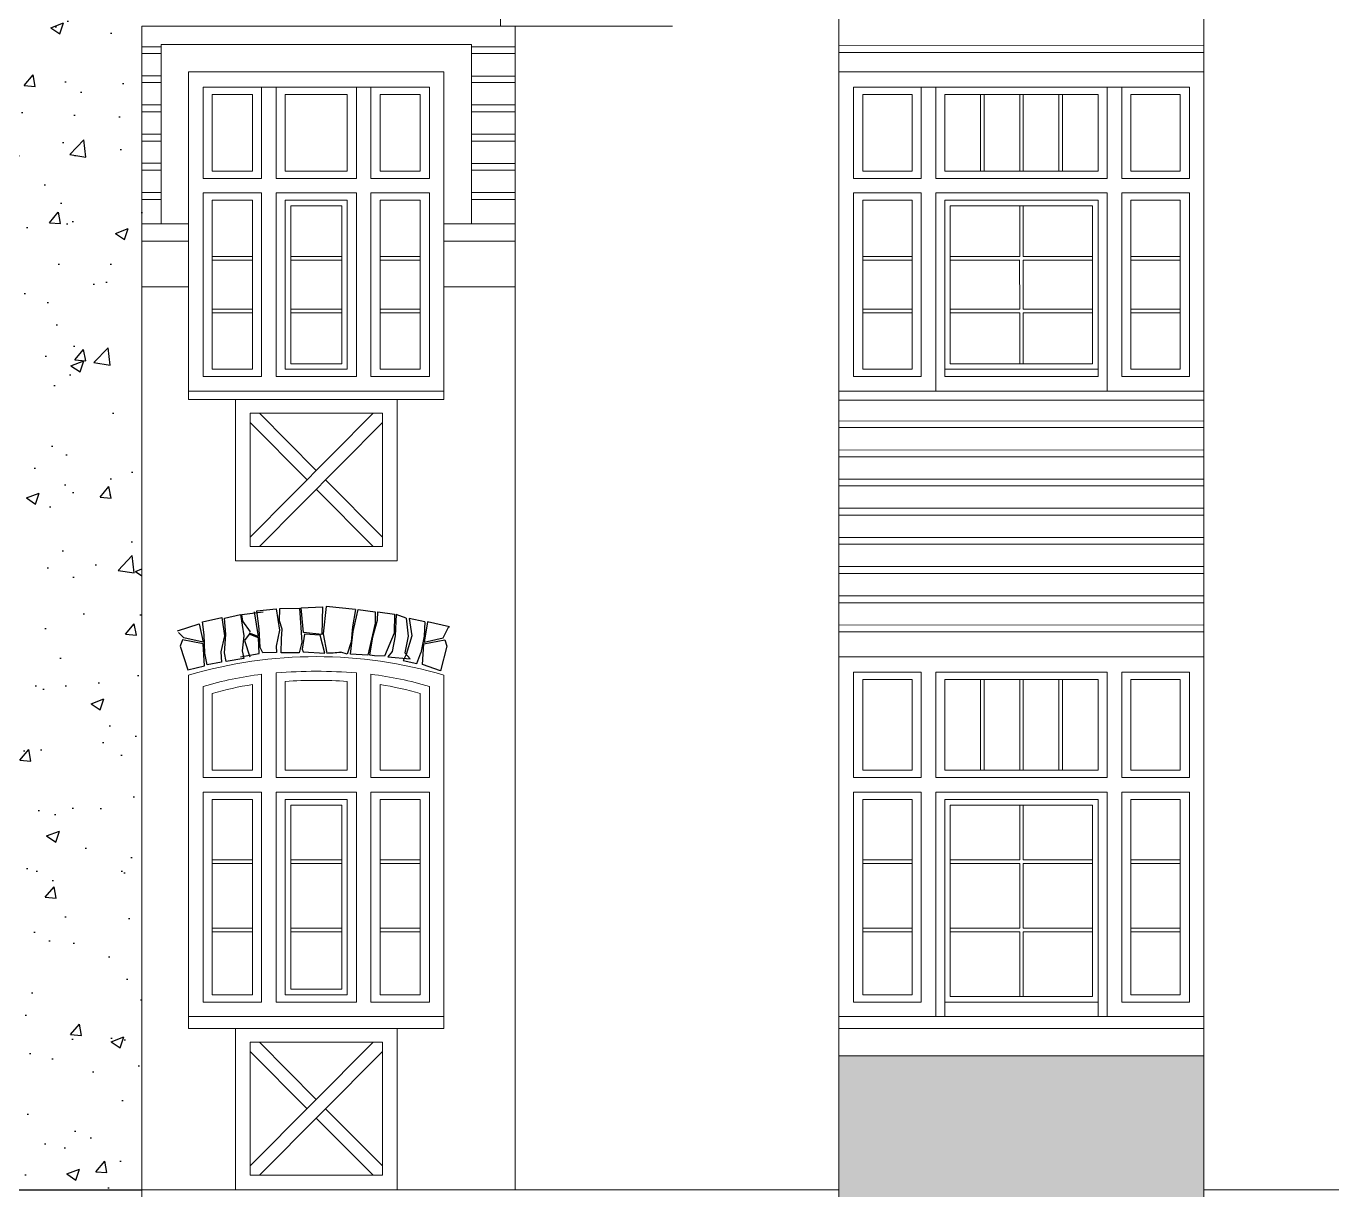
# Model space of a CAD drawing. Header units: inches. Extents: x 50528 to 135443, y 2123 to 51482.
# Drawn here: x 88097 to 95253, y 9921 to 16301 of the extents above; entities that cross this region are included whole.
import ezdxf

# ---------------------------------------------------------------- set-up
doc = ezdxf.new("R2010")
doc.units = ezdxf.units.IN
doc.header["$MEASUREMENT"] = 0
doc.layers.add('hatches', color=8, linetype='Continuous')
doc.layers.add('wall', color=140, linetype='Continuous')

msp = doc.modelspace()

# ---------------------------------------------------------------- hatches: boundary and pattern name
at = {"layer": 'hatches'}
h = msp.add_hatch(dxfattribs=at)
h.set_pattern_fill('AR-CONC', color=0, scale=100)
h.set_pattern_definition([(50, (0, 0), (717.26, -62.752), [75, -825]), (355, (0, 0), (-138.7513, 752.192), [60, -660]), (100.45144, (59.8, -5.2), (578.509, 689.44), [63.74, -701.142]), (46.1842, (0, 200), (1067.241, -165.519), [112.5, -1237.5]), (96.6356, (88.9, 186.2), (934.662, 974.119), [95.61, -1051.714]), (351.1842, (0, 200), (934.662, 974.119), [90, -990]), (21, (100, 150), (596.907, -402.619), [75, -825]), (326, (100, 150), (243.3153, 725.15), [60, -660]), (71.45144, (149.74, 116.45), (840.2224, 322.531), [63.74, -701.142]), (37.5, (0, 0), (12.15986, 332.89385), [0, -652, 0, -670, 0, -662.5]), (7.5, (0, 0), (263.0695, 394.4117), [0, -382, 0, -637, 0, -252.5]), (327.5, (-223, 0), (533.8224, -22.5549), [0, -250, 0, -780, 0, -1035]), (317.5, (-323, 0), (583.1862, 100.105), [0, -325, 0, -518, 0, -735])])
h.paths.add_polyline_path([(88732.4, 16301.1), (88732.4, 16904.6), (87842.5, 16904.6), (87842.5, 16301.1), (87842.5, 15510.9), (88732.4, 15510.9)])
h.paths.add_polyline_path([(88732.4, 15510.9), (87842.5, 15510.9), (87842.5, 12586.1), (88732.4, 12586.1)])
h.paths.add_polyline_path([(88732.4, 12586.1), (87842.5, 12586.1), (87842.5, 9921.1), (88732.4, 9921.1)])
h.paths.add_polyline_path([(88732.4, 9921.1), (87842.5, 9921.1), (87842.5, 8871.1), (88732.4, 8871.1)])
h = msp.add_hatch(dxfattribs=at)
h.set_pattern_fill('AR-B816C', color=256, scale=20)
h.paths.add_polyline_path([(84900.9, 9771.1), (83470.5, 9771.1), (83470.5, 8871.1), (84900.9, 8871.1)])
h.paths.add_polyline_path([(83470.5, 9771.1), (81947.4, 9771.1), (81947.4, 8871.1), (83470.5, 8871.1)])
h.paths.add_polyline_path([(83062.5, 9010.7), (83062.5, 8960.7), (82355.4, 8960.7), (82355.4, 9491), (83062.5, 9491)], flags=16)
h.paths.add_polyline_path([(87842.5, 9771.1), (84900.9, 9771.1), (84900.9, 8871.1), (87842.5, 8871.1)])
h.paths.add_polyline_path([(86467.1, 9491), (87267.5, 9491), (87267.5, 9010.7), (87267.5, 8960.7), (86467.1, 8960.7), (86467.1, 9010.7)], flags=16)
h.paths.add_polyline_path([(86547.3, 9411), (87187.7, 9411), (87187.7, 9090.6), (86547.3, 9090.6)], flags=0)
h.paths.add_polyline_path([(86597.3, 9370.9), (87137.7, 9370.9), (87137.7, 9130.7), (86597.3, 9130.7)], flags=0)
h.paths.add_polyline_path([(90777.4, 9771.1), (88732.4, 9771.1), (88732.4, 8871.1), (90777.4, 8871.1)])
h.paths.add_polyline_path([(89287.5, 9491), (90087.9, 9491), (90087.9, 9010.7), (90087.9, 8960.7), (89287.5, 8960.7), (89287.5, 9010.7)], flags=16)
h.paths.add_polyline_path([(89367.7, 9411), (90008.1, 9411), (90008.1, 9090.6), (89367.7, 9090.6)], flags=0)
h.paths.add_polyline_path([(89417.7, 9370.9), (89958.1, 9370.9), (89958.1, 9130.7), (89417.7, 9130.7)], flags=0)
h.paths.add_polyline_path([(96326.7, 9771.1), (94552.2, 9771.1), (94552.2, 10656.1), (92551.9, 10656.1), (92551.9, 9771.1), (90777.4, 9771.1), (90777.4, 8871.1), (96326.7, 8871.1)])
h.paths.add_polyline_path([(92501.5, 9491), (93301.9, 9491), (93301.9, 9010.7), (93301.9, 8960.7), (92501.5, 8960.7), (92501.5, 9010.7)], flags=16)
h.paths.add_polyline_path([(92581.8, 9090.6), (92581.8, 9411), (93222.2, 9411), (93222.2, 9090.6)], flags=0)
h.paths.add_polyline_path([(92631.8, 9130.7), (92631.8, 9370.9), (93172.2, 9370.9), (93172.2, 9130.7)], flags=0)
h.paths.add_polyline_path([(93802.2, 9491), (94602.6, 9491), (94602.6, 9010.7), (94602.6, 8960.7), (93802.2, 8960.7), (93802.2, 9010.7)], flags=16)
h.paths.add_polyline_path([(93882, 9090.6), (93882, 9411), (94522.4, 9411), (94522.4, 9090.6)], flags=0)
h.paths.add_polyline_path([(93932, 9130.7), (93932, 9370.9), (94472.4, 9370.9), (94472.4, 9130.7)], flags=0)
h.paths.add_polyline_path([(99777.4, 9771.1), (96326.7, 9771.1), (96326.7, 8871.1), (99777.4, 8871.1)])
h.paths.add_polyline_path([(100679.6, 9771.1), (99777.4, 9771.1), (99777.4, 8871.1), (100679.6, 8871.1)])
h.paths.add_polyline_path([(101497.5, 9241.1), (101217.5, 9241.1), (101217.5, 9391.1), (100937.5, 9391.1), (100937.5, 9541.1), (100679.6, 9541.1), (100679.6, 8871.1), (102077.5, 8871.1), (102077.5, 8941.1), (101777.5, 8941.1), (101777.5, 9091.1), (101497.5, 9091.1)])

# ---------------------------------------------------------------- linework, layer by layer
at = {"layer": 'hatches', "color": 55, "ltscale": 50, "true_color": 0x999b37}
for p, q in [((89362.1, 13094.7, -234.3), (89467.9, 13106.2, -234.3)), ((89375, 12996.9, -234.3), (89362.1, 13094.7, -234.3)), ((89467.9, 13106.2, -234.3), (89486, 12990.1, -234.3)), ((89485.4, 13041.2, -234.3), (89488, 13108.3, -234.3)), ((89488, 13108.3, -234.3), (89595.6, 13111, -234.3)), ((89595.6, 13111, -234.3), (89607.6, 12923.4, -234.3)), ((89604.7, 13111.2, -234.3), (89721.8, 13118.3, -234.3)), ((89616.8, 12976.3, -234.3), (89604.7, 13111.2, -234.3)), ((89721.8, 13118.3, -234.3), (89717.5, 12965.2, -234.3)), ((89741.4, 13118.5, -234.3), (89725.2, 12970.3, -234.3)), ((89903.3, 13102.9, -234.3), (89741.4, 13118.5, -234.3)), ((89903.3, 13102.9, -234.3), (89885.3, 13007.3, -234.3)), ((89890.4, 12981.5, -234.3), (89917.1, 13102, -234.3)), ((89917.1, 13102, -234.3), (90010.9, 13090.3, -234.3)), ((88927.4, 12986.5, -234.3), (89045.3, 13024, -234.3)), ((88927.4, 12986.5, -234.3), (89045.3, 13024, -234.3)), ((89045.3, 13024, -234.3), (89066.8, 12923.5, -234.3)), ((89064.1, 13034.9, -234.3), (89170.3, 13058.2, -234.3)), ((89073.2, 12964.6, -234.3), (89064.1, 13034.9, -234.3)), ((89170.3, 13058.2, -234.3), (89184.2, 12957.8, -234.3)), ((89183.8, 13055.2, -234.3), (89272.1, 13074.7, -234.3)), ((89192.2, 12966, -234.3), (89183.8, 13055.2, -234.3)), ((89272.1, 13074.7, -234.3), (89290.7, 12959.2, -234.3)), ((89280.1, 13076.1, -234.3), (89397, 13091, -234.3)), ((89284.3, 13039.2, -234.3), (89280.1, 13076.1, -234.3)), ((89326.5, 12979.8, -234.3), (89284.3, 13039.2, -234.3)), ((89347, 13091, -234.3), (89368.6, 12955.8, -234.3)), ((89500.9, 12994.8, -234.3), (89485.4, 13041.2, -234.3)), ((90010.9, 13027.9, -234.3), (89969.6, 12851.9, -234.3)), ((89998, 12953.1, -234.3), (90023.8, 13045.1, -234.3)), ((90010.9, 13090.3, -234.3), (90010.9, 13027.9, -234.3)), ((90023.8, 13045.1, -234.3), (90025.5, 13089.3, -234.3)), ((90025.5, 13089.3, -234.3), (90116.6, 13077.1, -234.3)), ((90116.6, 13077.1, -234.3), (90115, 12972.9, -234.3)), ((90124.7, 13076.3, -234.3), (90120.3, 12959.2, -234.3)), ((90180.6, 13055.2, -234.3), (90124.7, 13076.3, -234.3)), ((90180.6, 13055.2, -234.3), (90190.8, 12957.4, -234.3)), ((90196.3, 13053.3, -234.3), (90211.3, 12959.2, -234.3)), ((90281.6, 13034.8, -234.3), (90196.3, 13053.3, -234.3)), ((90281.6, 13034.8, -234.3), (90196.3, 13053.3, -234.3)), ((90281.6, 13034.8, -234.3), (90278, 12957.4, -234.3)), ((90281.6, 13034.8, -234.3), (90278, 12957.4, -234.3)), ((90296.6, 13034.9, -234.3), (90278.7, 12923.5, -234.3)), ((90296.6, 13034.9, -234.3), (90278.7, 12923.5, -234.3)), ((90418.1, 13007, -234.3), (90296.6, 13034.9, -234.3)), ((90418.1, 13007, -234.3), (90296.6, 13034.9, -234.3)), ((88962.4, 12947.5, -234.3), (88932.5, 12976.8, -234.3)), ((88962.4, 12947.5, -234.3), (88932.5, 12976.8, -234.3)), ((89077.5, 12863.2, -234.3), (89073.2, 12964.6, -234.3)), ((89184.2, 12957.8, -234.3), (89165.3, 12870.1, -234.3)), ((89184, 12864.6, -234.3), (89192.2, 12966, -234.3)), ((89290.7, 12959.2, -234.3), (89281.1, 12875.6, -234.3)), ((89324.8, 12974.7, -234.3), (89293.8, 12933.4, -234.3)), ((89370.3, 12947.2, -234.3), (89320.1, 12968.4, -234.3)), ((89368.6, 12955.8, -234.3), (89321.8, 12973.6, -234.3)), ((89379.3, 12895.5, -234.3), (89375, 12996.9, -234.3)), ((89486, 12990.1, -234.3), (89467.1, 12901.9, -234.3)), ((89497.1, 12941.7, -234.3), (89500.9, 12994.8, -234.3)), ((89623.7, 12966.9, -234.3), (89610.8, 12885.2, -234.3)), ((89717.5, 12965.2, -234.3), (89616.8, 12976.3, -234.3)), ((89709.7, 12961.7, -234.3), (89623.7, 12966.9, -234.3)), ((89734.1, 12864.2, -234.3), (89709.7, 12961.7, -234.3)), ((89725.2, 12970.3, -234.3), (89745.1, 12864, -234.3)), ((89874.9, 12857.8, -234.3), (89890.4, 12981.5, -234.3)), ((89885.3, 13007.3, -234.3), (89878.4, 12926.5, -234.3)), ((89981.8, 12852.8, -234.3), (89998, 12953.1, -234.3)), ((90115, 12972.9, -234.3), (90061.1, 12846.2, -234.3)), ((90120.3, 12959.2, -234.3), (90103.2, 12873.3, -234.3)), ((90190.8, 12957.4, -234.3), (90172.8, 12864.6, -234.3)), ((90211.3, 12959.2, -234.3), (90179.5, 12856.2, -234.3)), ((90278, 12957.4, -234.3), (90260, 12864.6, -234.3)), ((90278, 12957.4, -234.3), (90260, 12864.6, -234.3)), ((90383, 12947.5, -234.3), (90412.9, 13006.9, -234.3)), ((90383, 12947.5, -234.3), (90412.9, 13006.9, -234.3)), ((90412.9, 13006.9, -234.3), (90418.1, 13007, -234.3)), ((88954.1, 12937.2, -234.3), (88942, 12901.1, -234.3)), ((88954.1, 12937.2, -234.3), (88942, 12901.1, -234.3)), ((88942, 12901.1, -234.3), (88984.5, 12772.2, -234.3)), ((88942, 12901.1, -234.3), (88984.5, 12772.2, -234.3)), ((89068.5, 12914.9, -234.3), (88954.1, 12937.2, -234.3)), ((89068.5, 12914.9, -234.3), (88954.1, 12937.2, -234.3)), ((89066.8, 12923.5, -234.3), (88962.4, 12947.5, -234.3)), ((89066.8, 12923.5, -234.3), (88962.4, 12947.5, -234.3)), ((89075.4, 12793.8, -234.3), (89068.5, 12914.9, -234.3)), ((89293.8, 12933.4, -234.3), (89322.8, 12843.3, -234.3)), ((89374.2, 12861.5, -234.3), (89370.3, 12947.2, -234.3)), ((89395.5, 12865.3, -234.3), (89379.3, 12895.5, -234.3)), ((89467.1, 12901.9, -234.3), (89469.2, 12867.5, -234.3)), ((89494.7, 12865.1, -234.3), (89497.1, 12941.7, -234.3)), ((89607.6, 12923.4, -234.3), (89594.3, 12864.7, -234.3)), ((89610.8, 12885.2, -234.3), (89614.9, 12870.6, -234.3)), ((89878.4, 12926.5, -234.3), (89856.9, 12857.5, -234.3)), ((90270.1, 12802.1, -234.3), (90276.9, 12914.9, -234.3)), ((90270.1, 12802.1, -234.3), (90276.9, 12914.9, -234.3)), ((90276.9, 12914.9, -234.3), (90391.3, 12937.2, -234.3)), ((90276.9, 12914.9, -234.3), (90391.3, 12937.2, -234.3)), ((90278.7, 12923.5, -234.3), (90383, 12947.5, -234.3)), ((90278.7, 12923.5, -234.3), (90383, 12947.5, -234.3)), ((90403.4, 12901.1, -234.3), (90368.8, 12767, -234.3)), ((90403.4, 12901.1, -234.3), (90368.8, 12767, -234.3)), ((90391.3, 12937.2, -234.3), (90403.4, 12901.1, -234.3)), ((90391.3, 12937.2, -234.3), (90403.4, 12901.1, -234.3)), ((89089.8, 12799.7, -234.3), (89077.5, 12863.2, -234.3)), ((89168, 12814.2, -234.3), (89089.8, 12799.7, -234.3)), ((89165.3, 12870.1, -234.3), (89168, 12814.2, -234.3)), ((89194.1, 12818.4, -234.3), (89184, 12864.6, -234.3)), ((89289.7, 12834.7, -234.3), (89194.1, 12818.4, -234.3)), ((89272.8, 12843.3, -234.3), (89374.2, 12861.5, -234.3)), ((89281.1, 12875.6, -234.3), (89289.7, 12834.7, -234.3)), ((89469.2, 12867.5, -234.3), (89395.5, 12865.3, -234.3)), ((89594.3, 12864.7, -234.3), (89494.7, 12865.1, -234.3)), ((89614.9, 12870.6, -234.3), (89734.1, 12864.2, -234.3)), ((89856.9, 12857.5, -234.3), (89822.9, 12869.1, -234.3)), ((89969.6, 12851.9, -234.3), (89874.9, 12857.8, -234.3)), ((90007.3, 12849.1, -234.3), (89981.8, 12852.8, -234.3)), ((90061.1, 12846.2, -234.3), (90007.3, 12849.1, -234.3)), ((90103.2, 12873.3, -234.3), (90079.6, 12843.9, -234.3)), ((90079.6, 12843.9, -234.3), (90202.4, 12831.9, -234.3)), ((90179.5, 12856.2, -234.3), (90163.9, 12823.7, -234.3)), ((90163.9, 12823.7, -234.3), (90239.3, 12807.4, -234.3)), ((90202.4, 12831.9, -234.3), (90172.8, 12864.6, -234.3)), ((90239.3, 12807.4, -234.3), (90260, 12864.6, -234.3)), ((88984.5, 12772.2, -234.3), (89075.4, 12793.8, -234.3)), ((88984.5, 12772.2, -234.3), (89075.4, 12793.8, -234.3)), ((90368.8, 12767, -234.3), (90270.1, 12802.1, -234.3)), ((90368.8, 12767, -234.3), (90270.1, 12802.1, -234.3))]:
    msp.add_line(p, q, dxfattribs=at)
msp.add_open_spline([(89745.1, 12864, -234.3), (89764.2, 12865.5, -234.3), (89793.5, 12866.6, -234.3), (89822.9, 12869.1, -234.3)], degree=3, dxfattribs=at)
at = {"layer": 'wall', "color": 7, "linetype": 'Continuous', "lineweight": 15, "ltscale": 0.13, "true_color": 0xffffff}
for p, q in [((92551.9, 17266.2, -232.5), (92551.9, 9771.1, -232.5)), ((94552.2, 17266.2, -232.5), (94552.2, 9771.1, -232.5)), ((90696.2, 16301.1, -232.6), (90696.2, 16551.1, -232.6)), ((88732.4, 8871.1, -234.3), (88732.4, 16301.1, -234.3)), ((88732.4, 16301.1, -234.3), (90777.4, 16301.1, -232.5)), ((91640.1, 16301.1, -234.4), (90696.2, 16301.1, -234.4)), ((90777.4, 9921.1, -232.5), (90777.4, 16301.1, -232.5)), ((88837.4, 16188, -232.5), (88732.4, 16188.1, -232.5)), ((88837.4, 16201.1, -234.3), (88837.4, 15217.1, -234.3)), ((90537.4, 16201.1, -234.3), (88837.4, 16201.1, -234.3)), ((90537.4, 16201.1, -234.3), (90537.4, 15217.1, -234.3)), ((90777.4, 16186.9, -232.5), (90537.4, 16187, -232.5)), ((94552.2, 16193.6, -232.5), (92551.9, 16193.9, -232.5)), ((88837.4, 16151.1, -232.5), (88732.4, 16151.1, -232.5)), ((90777.4, 16151.1, -232.5), (90537.4, 16151.1, -232.5)), ((94552.2, 16155.9, -232.5), (92551.9, 16155.9, -232.5)), ((88987.4, 16051.1, -234.3), (88987.4, 14254.1, -234.3)), ((90387.4, 16051.1, -234.3), (88987.4, 16051.1, -234.3)), ((90387.4, 16051.1, -234.3), (90387.4, 14254.1, -234.3)), ((94552.2, 16051.1, -232.5), (92551.9, 16051.1, -232.5)), ((94552.2, 16051.1, -232.5), (94552.2, 14250.4, -232.5)), ((88837.4, 16028.3, -232.5), (88732.4, 16028.3, -232.5)), ((88837.4, 15991.1, -232.5), (88732.4, 15991.1, -232.5)), ((89067.6, 15966.5, -234.3), (89067.6, 15466.6, -234.3)), ((89067.6, 15966.5, -234.3), (90307.6, 15966.5, -234.3)), ((89387.7, 15966.5, -234.3), (89387.7, 15506.7, -234.3)), ((89387.7, 15966.5, -234.3), (89387.7, 15466.6, -234.3)), ((89467.7, 15966.5, -234.3), (89467.7, 15466.6, -234.3)), ((89907.4, 15966.5, -234.3), (89907.4, 15466.6, -234.3)), ((89987.4, 15966.5, -234.3), (89987.4, 15466.6, -234.3)), ((89987.4, 15966.5, -234.3), (89987.4, 15466.6, -234.3)), ((90307.6, 15966.5, -234.3), (90307.6, 15466.6, -234.3)), ((90777.4, 16027.6, -232.5), (90537.4, 16027.6, -232.5)), ((90777.4, 15991.1, -232.5), (90537.4, 15991.1, -232.5)), ((94472.2, 15966.6, -232.5), (92631.9, 15966.6, -232.5)), ((92631.9, 15966.6, -232.5), (92631.9, 15466.6, -232.5)), ((93002.1, 15966.6, -232.5), (93002.1, 15476.4, -232.5)), ((93002.1, 15966.6, -232.5), (93002.1, 15466.6, -232.5)), ((93082.1, 15966.6, -232.5), (93082.1, 15466.6, -232.5)), ((94022.1, 15966.6, -232.5), (94022.1, 15466.6, -232.5)), ((94102.1, 15966.6, -232.5), (94102.1, 15466.6, -232.5)), ((94102.1, 15966.6, -232.5), (94102.1, 15466.6, -232.5)), ((94472.2, 15966.6, -232.5), (94472.2, 15466.6, -232.5)), ((89117.6, 15926.5, -234.3), (89337.7, 15926.5, -234.3)), ((89117.6, 15926.5, -234.3), (89117.6, 15506.7, -234.3)), ((89337.7, 15926.5, -234.3), (89337.7, 15506.7, -234.3)), ((89517.7, 15926.5, -234.3), (89857.4, 15926.5, -234.3)), ((89517.7, 15926.5, -234.3), (89517.7, 15506.7, -234.3)), ((89857.4, 15926.5, -234.3), (89857.4, 15506.7, -234.3)), ((90037.4, 15926.5, -234.3), (90257.6, 15926.5, -234.3)), ((90037.4, 15926.5, -234.3), (90037.4, 15506.7, -234.3)), ((90257.6, 15926.5, -234.3), (90257.6, 15506.7, -234.3)), ((92681.9, 15926.6, -232.5), (92952.1, 15926.6, -232.5)), ((92681.9, 15926.6, -232.5), (92681.9, 15506.6, -232.5)), ((92952.1, 15926.6, -232.5), (92952.1, 15506.6, -232.5)), ((93132.1, 15926.6, -232.5), (93972.1, 15926.6, -232.5)), ((93132.1, 15926.6, -232.5), (93132.1, 15506.6, -232.5)), ((93327, 15926.6, -232.5), (93327, 15506.6, -232.5)), ((93347, 15926.6, -232.5), (93347, 15506.6, -232.5)), ((93542.1, 15926.6, -232.5), (93542.1, 15506.6, -232.5)), ((93562.1, 15926.6, -232.5), (93562.1, 15506.6, -232.5)), ((93757.1, 15926.6, -232.5), (93757.1, 15506.6, -232.5)), ((93777.1, 15926.6, -232.5), (93777.1, 15506.6, -232.5)), ((93972.1, 15926.6, -232.5), (93972.1, 15506.6, -232.5)), ((94152.1, 15926.6, -232.5), (94422.2, 15926.6, -232.5)), ((94152.1, 15926.6, -232.5), (94152.1, 15506.6, -232.5)), ((94422.2, 15926.6, -232.5), (94422.2, 15506.6, -232.5)), ((88837.4, 15869.1, -232.5), (88732.4, 15869.1, -232.5)), ((88837.4, 15831, -232.5), (88732.4, 15831, -232.5)), ((90777.4, 15868.8, -232.5), (90537.4, 15868.8, -232.5)), ((90777.4, 15831, -232.5), (90537.4, 15831, -232.5)), ((88837.4, 15709, -232.5), (88732.4, 15709, -232.5)), ((88837.4, 15671, -232.5), (88732.4, 15671, -232.5)), ((90777.4, 15708.7, -232.5), (90537.4, 15708.8, -232.5)), ((90777.4, 15671, -232.5), (90537.4, 15671, -232.5)), ((88837.4, 15548.9, -232.5), (88732.4, 15549, -232.5)), ((90777.4, 15548.7, -232.5), (90537.4, 15548.7, -232.5)), ((88837.4, 15510.9, -232.5), (88732.4, 15510.9, -232.5)), ((89067.6, 15466.6, -234.3), (89387.7, 15466.6, -234.3)), ((89067.6, 15466.6, -234.3), (89387.7, 15466.6, -234.3)), ((89117.6, 15506.7, -234.3), (89337.7, 15506.7, -234.3)), ((89467.7, 15506.7, -234.3), (89467.7, 15466.6, -234.3)), ((89467.7, 15466.6, -234.3), (89907.4, 15466.6, -234.3)), ((89517.7, 15506.7, -234.3), (89857.4, 15506.7, -234.3)), ((89987.4, 15466.6, -234.3), (90307.6, 15466.6, -234.3)), ((90037.4, 15506.7, -234.3), (90257.6, 15506.7, -234.3)), ((90777.4, 15510.9, -232.5), (90537.4, 15510.9, -232.5)), ((93002.1, 15466.6, -232.5), (92631.9, 15466.6, -232.5)), ((92681.9, 15506.6, -232.5), (92952.1, 15506.6, -232.5)), ((93082.1, 15476.4, -232.5), (93082.1, 15466.6, -232.5)), ((94022.1, 15466.6, -232.5), (93082.1, 15466.6, -232.5)), ((93132.1, 15506.6, -232.5), (93972.1, 15506.6, -232.5)), ((94472.2, 15466.6, -232.5), (94102.1, 15466.6, -232.5)), ((94472.2, 15466.6, -232.5), (94102.1, 15466.6, -232.5)), ((94152.1, 15506.6, -232.5), (94422.2, 15506.6, -232.5)), ((88837.4, 15388.9, -232.5), (88732.4, 15388.9, -232.5)), ((89067.6, 15386.6, -234.3), (89067.6, 14380.1, -234.3)), ((89067.6, 15386.6, -234.3), (89387.7, 15386.6, -234.3)), ((89067.6, 15386.6, -234.3), (89387.7, 15386.6, -234.3)), ((89387.7, 15386.6, -234.3), (89387.7, 14380.1, -234.3)), ((89387.7, 15386.6, -234.3), (89387.7, 14380.1, -234.3)), ((89467.7, 15386.6, -234.3), (89907.4, 15386.6, -234.3)), ((89467.7, 15386.6, -234.3), (89467.7, 14380.1, -234.3)), ((89467.7, 15386.6, -234.3), (89907.4, 15386.6, -234.3)), ((89467.7, 15386.6, -234.3), (89467.7, 14380.1, -234.3)), ((89907.4, 15386.6, -234.3), (89907.4, 14380.1, -234.3)), ((89907.4, 15386.6, -234.3), (89907.4, 14380.1, -234.3)), ((89987.4, 15386.6, -234.3), (89987.4, 14380.1, -234.3)), ((89987.4, 15386.6, -234.3), (89987.4, 14380.1, -234.3)), ((90307.6, 15386.6, -234.3), (89987.4, 15386.6, -234.3)), ((90307.6, 15386.6, -234.3), (89987.4, 15386.6, -234.3)), ((90307.6, 15386.6, -234.3), (90307.6, 14380.1, -234.3)), ((90777.4, 15388.6, -232.5), (90537.4, 15388.6, -232.5)), ((92631.9, 15386.6, -232.5), (93002.1, 15386.6, -232.5)), ((92631.9, 15386.6, -232.5), (93002.1, 15386.6, -232.5)), ((92631.9, 15386.6, -232.5), (92631.9, 14380.1, -232.5)), ((93002.1, 15386.6, -232.5), (93002.1, 14380.1, -232.5)), ((93002.1, 15386.6, -232.5), (93002.1, 14380.1, -232.5)), ((94022.1, 15386.6, -232.5), (93082.1, 15386.6, -232.5)), ((94022.1, 15386.6, -232.5), (93082.1, 15386.6, -232.5)), ((93082.1, 15386.6, -232.5), (93082.1, 14380.1, -232.5)), ((93082.1, 15386.6, -232.5), (93082.1, 14300.1, -232.5)), ((94022.1, 15386.6, -232.5), (94022.1, 14380.1, -232.5)), ((94022.1, 15386.6, -232.5), (94022.1, 14300.1, -232.5)), ((94102.1, 15386.6, -232.5), (94102.1, 14380.1, -232.5)), ((94102.1, 15386.6, -232.5), (94102.1, 14380.1, -232.5)), ((94472.2, 15386.6, -232.5), (94102.1, 15386.6, -232.5)), ((94472.2, 15386.6, -232.5), (94102.1, 15386.6, -232.5)), ((94472.2, 15386.6, -232.5), (94472.2, 14380.1, -232.5)), ((88837.4, 15350.8, -232.5), (88732.4, 15350.8, -232.5)), ((89117.6, 15346.4, -234.3), (89117.6, 14420.1, -234.3)), ((89117.6, 15346.4, -234.3), (89337.7, 15346.4, -234.3)), ((89337.7, 15346.4, -234.3), (89337.7, 14420.1, -234.3)), ((89517.7, 15346.4, -234.3), (89517.7, 14420.1, -234.3)), ((89517.7, 15346.4, -234.3), (89857.4, 15346.4, -234.3)), ((89517.7, 15346.4, -234.3), (89517.7, 14420.1, -234.3)), ((89517.7, 15346.4, -234.3), (89857.4, 15346.4, -234.3)), ((89547.7, 15316.4, -234.3), (89547.7, 14450.1, -234.3)), ((89547.7, 15316.4, -234.3), (89827.4, 15316.4, -234.3)), ((89827.4, 15316.4, -234.3), (89827.4, 14450.1, -234.3)), ((89857.4, 15346.4, -234.3), (89857.4, 14420.1, -234.3)), ((89857.4, 15346.4, -234.3), (89857.4, 14420.1, -234.3)), ((90037.4, 15346.4, -234.3), (90037.4, 14420.1, -234.3)), ((90257.6, 15346.4, -234.3), (90037.4, 15346.4, -234.3)), ((90257.6, 15346.4, -234.3), (90257.6, 14420.1, -234.3)), ((90777.4, 15350.8, -232.5), (90537.4, 15350.8, -232.5)), ((92681.9, 15346.4, -232.5), (92681.9, 14420.2, -232.5)), ((92681.9, 15346.4, -232.5), (92952.1, 15346.4, -232.5)), ((92952.1, 15346.4, -232.5), (92952.1, 14420.2, -232.5)), ((93972.1, 15346.4, -232.5), (93132.1, 15346.4, -232.5)), ((93972.1, 15346.4, -232.5), (93132.1, 15346.4, -232.5)), ((93132.1, 15346.4, -232.5), (93132.1, 14380.1, -232.5)), ((93132.1, 15346.4, -232.5), (93132.1, 14420.2, -232.5)), ((93942.1, 15316.4, -232.5), (93162.1, 15316.4, -232.5)), ((93162.1, 15316.4, -232.5), (93162.1, 14450.2, -232.5)), ((93542.1, 15316.4, -232.5), (93542.1, 15037.7, -232.5)), ((93562.1, 15316.4, -232.5), (93562.1, 15037.7, -232.5)), ((93942.1, 15316.4, -232.5), (93942.1, 14450.2, -232.5)), ((93972.1, 15346.4, -232.5), (93972.1, 14380.1, -232.5)), ((93972.1, 15346.4, -232.5), (93972.1, 14420.2, -232.5)), ((94152.1, 15346.4, -232.5), (94152.1, 14420.2, -232.5)), ((94422.2, 15346.4, -232.5), (94152.1, 15346.4, -232.5)), ((94422.2, 15346.4, -232.5), (94422.2, 14420.2, -232.5)), ((88987.4, 15217.1, -232.5), (88732.4, 15217.1, -232.5)), ((90777.4, 15217.1, -232.5), (90387.4, 15217.1, -232.5)), ((88732.4, 15122.1, -232.5), (88987.4, 15122.1, -232.5)), ((90387.4, 15122.1, -232.5), (90777.4, 15122.1, -232.5)), ((94422.2, 15154.5, -232.5), (94422.2, 14425.6, -232.5)), ((89337.7, 15037.7, -234.3), (89117.6, 15037.7, -234.3)), ((89827.4, 15037.7, -234.3), (89547.7, 15037.7, -234.3)), ((90257.6, 15037.7, -234.3), (90037.4, 15037.7, -234.3)), ((92952.1, 15037.7, -232.5), (92681.9, 15037.7, -232.5)), ((93542.1, 15037.7, -232.5), (93162.1, 15037.7, -232.5)), ((93942.1, 15037.7, -232.5), (93562.1, 15037.7, -232.5)), ((94422.2, 15037.7, -232.5), (94152.1, 15037.7, -232.5)), ((89337.7, 15017.7, -234.3), (89117.6, 15017.7, -234.3)), ((89827.4, 15017.7, -234.3), (89547.7, 15017.7, -234.3)), ((90257.6, 15017.7, -234.3), (90037.4, 15017.7, -234.3)), ((92952.1, 15017.7, -232.5), (92681.9, 15017.7, -232.5)), ((93542.1, 15017.7, -232.5), (93162.1, 15017.7, -232.5)), ((93542.1, 14748.9, -232.5), (93542, 15017.7, -232.5)), ((93942.1, 15017.7, -232.5), (93562, 15017.7, -232.5)), ((93562.1, 14748.9, -232.5), (93562, 15017.7, -232.5)), ((94422.2, 15017.7, -232.5), (94152.1, 15017.7, -232.5)), ((88732.4, 14872.1, -232.5), (88987.4, 14872.1, -232.5)), ((90387.4, 14872.1, -232.5), (90777.4, 14872.1, -232.5)), ((89337.7, 14748.9, -234.3), (89117.6, 14748.9, -234.3)), ((89827.4, 14748.9, -234.3), (89547.7, 14748.9, -234.3)), ((90257.6, 14748.9, -234.3), (90037.4, 14748.9, -234.3)), ((92952.1, 14748.9, -232.5), (92681.9, 14748.9, -232.5)), ((93542.1, 14748.9, -232.5), (93162.1, 14748.9, -232.5)), ((93942.1, 14748.9, -232.5), (93562.1, 14748.9, -232.5)), ((94422.2, 14748.9, -232.5), (94152.1, 14748.9, -232.5)), ((89337.7, 14728.9, -234.3), (89117.6, 14728.9, -234.3)), ((89827.4, 14728.9, -234.3), (89547.7, 14728.9, -234.3)), ((90257.6, 14728.9, -234.3), (90037.4, 14728.9, -234.3)), ((92952.1, 14728.9, -232.5), (92681.9, 14728.9, -232.5)), ((93542.1, 14728.9, -232.5), (93162.1, 14728.9, -232.5)), ((93542.1, 14450.2, -232.5), (93542.1, 14728.9, -232.5)), ((93942.1, 14728.9, -232.5), (93562.1, 14728.9, -232.5)), ((93562.1, 14450.2, -232.5), (93562.1, 14728.9, -232.5)), ((94422.2, 14728.9, -232.5), (94152.1, 14728.9, -232.5)), ((89337.7, 14420.1, -234.3), (89117.6, 14420.1, -234.3)), ((89857.4, 14420.1, -234.3), (89517.7, 14420.1, -234.3)), ((89547.7, 14450.1, -234.3), (89827.4, 14450.1, -234.3)), ((90257.6, 14420.1, -234.3), (90037.4, 14420.1, -234.3)), ((92681.9, 14420.2, -232.5), (92952.1, 14420.2, -232.5)), ((92681.9, 14420.2, -232.5), (92952.1, 14420.2, -232.5)), ((93132.1, 14420.2, -232.5), (93972.1, 14420.2, -232.5)), ((93942.1, 14450.2, -232.5), (93162.1, 14450.2, -232.5)), ((94152.1, 14420.2, -232.5), (94422.2, 14420.2, -232.5)), ((89067.6, 14380.1, -234.3), (89387.7, 14380.1, -234.3)), ((89467.7, 14380.1, -234.3), (89907.4, 14380.1, -234.3)), ((89987.4, 14380.1, -234.3), (90307.6, 14380.1, -234.3)), ((93002.1, 14380.1, -232.5), (92631.9, 14380.1, -232.5)), ((93972.1, 14380.1, -232.5), (93132.1, 14380.1, -232.5)), ((94472.2, 14380.1, -232.5), (94102.1, 14380.1, -232.5)), ((90387.4, 14300.1, -234.3), (88987.4, 14300.1, -234.3)), ((88987.4, 14300.1, -234.3), (90387.4, 14300.1, -234.3)), ((88987.4, 14254.1, -234.3), (90387.4, 14254.1, -234.3)), ((89245.1, 13369.1, -234.3), (89245.1, 14254.1, -234.3)), ((90130.1, 14254.1, -234.3), (90130.1, 13369.1, -234.3)), ((92551.9, 14300.1, -232.5), (94552.2, 14300.1, -232.5)), ((92551.9, 14250.4, -232.5), (94552.2, 14250.4, -232.5)), ((89325.1, 14179.1, -234.3), (90050.1, 14179.1, -234.3)), ((89325.1, 13449.1, -234.3), (89325.1, 14179.1, -234.3)), ((89325.1, 13500.2, -234.8), (89999.4, 14179.1, -234.3)), ((89375.8, 14179.1, -234.3), (89687.6, 13865.2, -234.5)), ((90050.1, 13449.1, -234.3), (90050.1, 14179.1, -234.3)), ((89325.1, 14128, -234.3), (89636.9, 13814.1, -234.5)), ((89375.8, 13449.1, -234.8), (90050.1, 14128, -234.3)), ((94552.2, 14136.2, -232.5), (92551.9, 14137.2, -232.5)), ((94552.2, 14100.4, -232.5), (92551.9, 14100.4, -232.5)), ((94552.2, 13976.9, -232.5), (92551.9, 13977.5, -232.5)), ((94552.2, 13940.4, -232.5), (92551.9, 13940.4, -232.5)), ((89738.3, 13814.1, -234.6), (90050.1, 13500.2, -234.8)), ((94552.2, 13818.1, -232.5), (92551.9, 13818.3, -232.5)), ((89687.6, 13763, -234.6), (89999.4, 13449.1, -234.8)), ((94552.2, 13780.3, -232.5), (92551.9, 13780.3, -232.5)), ((94552.2, 13658, -232.5), (92551.9, 13658.3, -232.5)), ((94552.2, 13620.2, -232.5), (92551.9, 13620.2, -232.5)), ((94552.2, 13497.9, -232.5), (92551.9, 13498.2, -232.5)), ((94552.2, 13460.2, -232.5), (92551.9, 13460.2, -232.5)), ((90050.1, 13449.1, -234.8), (89325.1, 13449.1, -234.8)), ((90130.1, 13369.1, -234.3), (89245.1, 13369.1, -234.3)), ((94552.2, 13337.9, -232.5), (92551.9, 13338.1, -232.5)), ((94552.2, 13300.1, -232.5), (92551.9, 13300.1, -232.5)), ((94552.2, 13177.8, -232.5), (92551.9, 13178.1, -232.5)), ((94552.2, 13140.1, -232.5), (92551.9, 13140.1, -232.5)), ((94552.2, 13017.8, -232.5), (92551.9, 13018, -232.5)), ((94552.2, 12980, -232.5), (92551.9, 12980, -232.5)), ((94552.2, 12843, -232.5), (92551.9, 12843, -232.5)), ((88987.4, 12743.1, -234.3), (88987.4, 10806.1, -234.3)), ((89387.7, 12747.9, -234.3), (89387.7, 12221.4, -234.3)), ((89387.7, 12747.9, -234.3), (89387.7, 12181.3, -234.3)), ((89467.7, 12755.5, -234.3), (89467.7, 12181.3, -234.3)), ((89907.4, 12755.5, -234.3), (89907.4, 12181.3, -234.3)), ((89987.4, 12747.9, -234.3), (89987.4, 12181.3, -234.3)), ((89987.4, 12747.9, -234.3), (89987.4, 12181.3, -234.3)), ((90387.4, 12743.1, -234.3), (90387.4, 10806.1, -234.3)), ((92551.9, 12743.1, -232.5), (92551.9, 10825.1, -232.5)), ((92631.9, 12758.5, -232.5), (92631.9, 12181.3, -232.5)), ((93002.1, 12758.5, -232.5), (92631.9, 12758.5, -232.5)), ((93002.1, 12758.5, -232.5), (93002.1, 12181.3, -232.5)), ((93082.1, 12758.5, -232.5), (93082.1, 12181.3, -232.5)), ((94022.1, 12758.5, -232.5), (93082.1, 12758.5, -232.5)), ((94022.1, 12758.5, -232.5), (94022.1, 12181.3, -232.5)), ((94102.1, 12758.5, -232.5), (94102.1, 12181.3, -232.5)), ((94472.2, 12758.5, -232.5), (94102.1, 12758.5, -232.5)), ((94472.2, 12758.5, -232.5), (94472.2, 12181.3, -232.5)), ((94552.2, 12743.1, -232.5), (94552.2, 10806.1, -232.5)), ((89067.6, 12681.5, -234.3), (89067.6, 12181.3, -234.3)), ((89337.7, 12691.6, -234.3), (89337.7, 12221.4, -234.3)), ((89517.7, 12709, -234.3), (89517.7, 12221.4, -234.3)), ((89857.4, 12709, -234.3), (89857.4, 12221.4, -234.3)), ((90037.4, 12691.5, -234.3), (90037.4, 12221.4, -234.3)), ((90307.6, 12681.4, -234.3), (90307.6, 12181.3, -234.3)), ((92681.9, 12718.5, -232.5), (92681.9, 12221.4, -232.5)), ((92681.9, 12718.5, -232.5), (92952.1, 12718.5, -232.5)), ((92952.1, 12718.5, -232.5), (92952.1, 12221.4, -232.5)), ((93132.1, 12718.5, -232.5), (93132.1, 12221.4, -232.5)), ((93132.1, 12718.5, -232.5), (93972.1, 12718.5, -232.5)), ((93327, 12718.5, -232.5), (93327, 12221.4, -232.5)), ((93347, 12718.5, -232.5), (93347, 12221.4, -232.5)), ((93542.1, 12718.5, -232.5), (93542.1, 12221.4, -232.5)), ((93562.1, 12718.5, -232.5), (93562.1, 12221.4, -232.5)), ((93757.1, 12718.5, -232.5), (93757.1, 12221.4, -232.5)), ((93777.1, 12718.5, -232.5), (93777.1, 12221.4, -232.5)), ((93972.1, 12718.5, -232.5), (93972.1, 12221.4, -232.5)), ((94152.1, 12718.5, -232.5), (94152.1, 12221.4, -232.5)), ((94152.1, 12718.5, -232.5), (94422.2, 12718.5, -232.5)), ((94422.2, 12718.5, -232.5), (94422.2, 12221.4, -232.5)), ((89117.6, 12642.2, -234.3), (89117.6, 12221.4, -234.3)), ((90257.6, 12642.1, -234.3), (90257.6, 12221.4, -234.3)), ((92551.9, 12619.1, -232.5), (92551.9, 10806.1, -232.5)), ((89067.6, 12181.3, -234.3), (89387.7, 12181.3, -234.3)), ((89067.6, 12181.3, -234.3), (89387.7, 12181.3, -234.3)), ((89117.6, 12221.4, -234.3), (89337.7, 12221.4, -234.3)), ((89467.7, 12221.4, -234.3), (89467.7, 12181.3, -234.3)), ((89467.7, 12181.3, -234.3), (89907.4, 12181.3, -234.3)), ((89517.7, 12221.4, -234.3), (89857.4, 12221.4, -234.3)), ((89987.4, 12181.3, -234.3), (90307.6, 12181.3, -234.3)), ((90037.4, 12221.4, -234.3), (90257.6, 12221.4, -234.3)), ((92631.9, 12181.3, -232.5), (93002.1, 12181.3, -232.5)), ((92631.9, 12181.3, -232.5), (93002.1, 12181.3, -232.5)), ((92681.9, 12221.4, -232.5), (92952.1, 12221.4, -232.5)), ((93082.1, 12221.4, -232.5), (93082.1, 12181.3, -232.5)), ((93082.1, 12181.3, -232.5), (94022.1, 12181.3, -232.5)), ((93132.1, 12221.4, -232.5), (93972.1, 12221.4, -232.5)), ((94102.1, 12181.3, -232.5), (94472.2, 12181.3, -232.5)), ((94152.1, 12221.4, -232.5), (94422.2, 12221.4, -232.5)), ((94152.1, 12221.4, -232.5), (94422.2, 12221.4, -232.5)), ((89067.6, 12101.3, -234.3), (89067.6, 10951.1, -234.3)), ((89067.6, 12101.3, -234.3), (89387.7, 12101.3, -234.3)), ((89067.6, 12101.3, -234.3), (89387.7, 12101.3, -234.3)), ((89387.7, 12101.3, -234.3), (89387.7, 10951.1, -234.3)), ((89387.7, 12101.3, -234.3), (89387.7, 10951.1, -234.3)), ((89467.7, 12101.3, -234.3), (89907.4, 12101.3, -234.3)), ((89467.7, 12101.3, -234.3), (89467.7, 10951.1, -234.3)), ((89467.7, 12101.3, -234.3), (89907.4, 12101.3, -234.3)), ((89467.7, 12101.3, -234.3), (89467.7, 10951.1, -234.3)), ((89907.4, 12101.3, -234.3), (89907.4, 10951.1, -234.3)), ((89907.4, 12101.3, -234.3), (89907.4, 10951.1, -234.3)), ((89987.4, 12101.3, -234.3), (89987.4, 10951.1, -234.3)), ((89987.4, 12101.3, -234.3), (89987.4, 10951.1, -234.3)), ((90307.6, 12101.3, -234.3), (89987.4, 12101.3, -234.3)), ((90307.6, 12101.3, -234.3), (89987.4, 12101.3, -234.3)), ((90307.6, 12101.3, -234.3), (90307.6, 10951.1, -234.3)), ((92631.9, 12101.3, -232.5), (92631.9, 10951.1, -232.5)), ((92631.9, 12101.3, -232.5), (93002.1, 12101.3, -232.5)), ((92631.9, 12101.3, -232.5), (93002.1, 12101.3, -232.5)), ((93002.1, 12101.3, -232.5), (93002.1, 10951.1, -232.5)), ((93002.1, 12101.3, -232.5), (93002.1, 10951.1, -232.5)), ((93082.1, 12101.3, -232.5), (94022.1, 12101.3, -232.5)), ((93082.1, 12101.3, -232.5), (93082.1, 10951.1, -232.5)), ((93082.1, 12101.3, -232.5), (94022.1, 12101.3, -232.5)), ((93082.1, 12101.3, -232.5), (93082.1, 10871.1, -232.5)), ((94022.1, 12101.3, -232.5), (94022.1, 10951.1, -232.5)), ((94022.1, 12101.3, -232.5), (94022.1, 10871.1, -232.5)), ((94102.1, 12101.3, -232.5), (94102.1, 10951.1, -232.5)), ((94102.1, 12101.3, -232.5), (94102.1, 10951.1, -232.5)), ((94472.2, 12101.3, -232.5), (94102.1, 12101.3, -232.5)), ((94472.2, 12101.3, -232.5), (94102.1, 12101.3, -232.5)), ((94472.2, 12101.3, -232.5), (94472.2, 10951.1, -232.5)), ((89117.6, 12061.1, -234.3), (89117.6, 10991.2, -234.3)), ((89117.6, 12061.1, -234.3), (89337.7, 12061.1, -234.3)), ((89337.7, 12061.1, -234.3), (89337.7, 10991.2, -234.3)), ((89517.7, 12061.1, -234.3), (89857.4, 12061.1, -234.3)), ((89517.7, 12061.1, -234.3), (89517.7, 10991.2, -234.3)), ((89517.7, 12061.1, -234.3), (89857.4, 12061.1, -234.3)), ((89547.7, 12031.1, -234.3), (89547.7, 11021.2, -234.3)), ((89547.7, 12031.1, -234.3), (89827.4, 12031.1, -234.3)), ((89827.4, 12031.1, -234.3), (89827.4, 11021.2, -234.3)), ((89857.4, 12061.1, -234.3), (89857.4, 10991.2, -234.3)), ((90037.4, 12061.1, -234.3), (90037.4, 10991.2, -234.3)), ((90257.6, 12061.1, -234.3), (90037.4, 12061.1, -234.3)), ((90257.6, 12061.1, -234.3), (90257.6, 10991.2, -234.3)), ((92681.9, 12061.1, -232.5), (92681.9, 10991.2, -232.5)), ((92681.9, 12061.1, -232.5), (92952.1, 12061.1, -232.5)), ((92952.1, 12061.1, -232.5), (92952.1, 10991.2, -232.5)), ((93132.1, 12061.1, -232.5), (93132.1, 10951.1, -232.5)), ((93132.1, 12061.1, -232.5), (93972.1, 12061.1, -232.5)), ((93132.1, 12061.1, -232.5), (93132.1, 10871.1, -232.5)), ((93132.1, 12061.1, -232.5), (93972.1, 12061.1, -232.5)), ((93942.1, 12031.1, -232.5), (93162.1, 12031.1, -232.5)), ((93162.1, 12031.1, -232.5), (93162.1, 10981.1, -232.5)), ((93542.1, 12031.1, -232.5), (93542.1, 11730.1, -232.5)), ((93562.1, 12031.1, -232.5), (93562.1, 11730.1, -232.5)), ((93942.1, 12031.1, -232.5), (93942.1, 10981.1, -232.5)), ((93972.1, 12061.1, -232.5), (93972.1, 10951.1, -232.5)), ((93972.1, 12061.1, -232.5), (93972.1, 10871.1, -232.5)), ((94152.1, 12061.1, -232.5), (94152.1, 10991.2, -232.5)), ((94422.2, 12061.1, -232.5), (94152.1, 12061.1, -232.5)), ((94422.2, 12061.1, -232.5), (94422.2, 10991.2, -232.5)), ((89337.7, 11730.1, -234.3), (89117.6, 11730.1, -234.3)), ((89337.7, 11710.1, -234.3), (89117.6, 11710.1, -234.3)), ((89827.4, 11730.1, -234.3), (89547.7, 11730.1, -234.3)), ((89827.4, 11710.1, -234.3), (89547.7, 11710.1, -234.3)), ((90257.6, 11730.1, -234.3), (90037.4, 11730.1, -234.3)), ((90257.6, 11710.1, -234.3), (90037.4, 11710.1, -234.3)), ((92952.1, 11730.1, -232.5), (92681.9, 11730.1, -232.5)), ((92952.1, 11710.1, -232.5), (92681.9, 11710.1, -232.5)), ((93542.1, 11730.1, -232.5), (93162.1, 11730.1, -232.5)), ((93542.1, 11710.1, -232.5), (93162.1, 11710.1, -232.5)), ((93542.1, 11710.1, -232.5), (93542.1, 11356.1, -232.5)), ((93942.1, 11730.1, -232.5), (93562.1, 11730.1, -232.5)), ((93942.1, 11710.1, -232.5), (93562.1, 11710.1, -232.5)), ((93562.1, 11710.1, -232.5), (93562.1, 11356.1, -232.5)), ((94422.2, 11730.1, -232.5), (94152.1, 11730.1, -232.5)), ((94422.2, 11710.1, -232.5), (94152.1, 11710.1, -232.5)), ((89337.7, 11356.1, -234.3), (89117.6, 11356.1, -234.3)), ((89337.7, 11336.1, -234.3), (89117.6, 11336.1, -234.3)), ((89827.4, 11356.1, -234.3), (89547.7, 11356.1, -234.3)), ((89827.4, 11336.1, -234.3), (89547.7, 11336.1, -234.3)), ((90257.6, 11356.1, -234.3), (90037.4, 11356.1, -234.3)), ((90257.6, 11336.1, -234.3), (90037.4, 11336.1, -234.3)), ((92952.1, 11356.1, -232.5), (92681.9, 11356.1, -232.5)), ((92952.1, 11336.1, -232.5), (92681.9, 11336.1, -232.5)), ((93542.1, 11356.1, -232.5), (93162.1, 11356.1, -232.5)), ((93542.1, 11336.1, -232.5), (93162.1, 11336.1, -232.5)), ((93542.1, 11336.1, -232.5), (93542.1, 10981.1, -232.5)), ((93942.1, 11356.1, -232.5), (93562.1, 11356.1, -232.5)), ((93942.1, 11336.1, -232.5), (93562.1, 11336.1, -232.5)), ((93562.1, 11336.1, -232.5), (93562.1, 10981.1, -232.5)), ((94422.2, 11356.1, -232.5), (94152.1, 11356.1, -232.5)), ((94422.2, 11336.1, -232.5), (94152.1, 11336.1, -232.5)), ((89547.7, 11021.2, -234.3), (89827.4, 11021.2, -234.3)), ((89067.6, 10951.1, -234.3), (89387.7, 10951.1, -234.3)), ((89337.7, 10991.2, -234.3), (89117.6, 10991.2, -234.3)), ((89467.7, 10951.1, -234.3), (89907.4, 10951.1, -234.3)), ((89857.4, 10991.2, -234.3), (89517.7, 10991.2, -234.3)), ((89987.4, 10951.1, -234.3), (90307.6, 10951.1, -234.3)), ((90257.6, 10991.2, -234.3), (90037.4, 10991.2, -234.3)), ((92631.9, 10951.1, -232.5), (93002.1, 10951.1, -232.5)), ((92952.1, 10991.2, -232.5), (92681.9, 10991.2, -232.5)), ((93972.1, 10951.1, -232.5), (93132.1, 10951.1, -232.5)), ((93942.1, 10981.1, -232.5), (93162.1, 10981.1, -232.5)), ((94102.1, 10951.1, -232.5), (94472.2, 10951.1, -232.5)), ((94422.2, 10991.2, -232.5), (94152.1, 10991.2, -232.5)), ((90387.4, 10871.1, -234.3), (88987.4, 10871.1, -234.3)), ((88987.4, 10871.1, -234.3), (90387.4, 10871.1, -234.3)), ((88987.4, 10806.1, -234.3), (90387.4, 10806.1, -234.3)), ((89245.1, 9921.1, -234.3), (89245.1, 10806.1, -234.3)), ((90130.1, 10806.1, -234.3), (90130.1, 9921.1, -234.3)), ((92551.9, 10871.1, -232.5), (94552.2, 10871.1, -232.5)), ((92551.9, 10806.1, -232.5), (94552.2, 10806.1, -232.5)), ((89325.1, 10731.1, -234.3), (90050.1, 10731.1, -234.3)), ((89325.1, 10001.1, -234.3), (89325.1, 10731.1, -234.3)), ((89325.1, 10052.2, -234.8), (89999.4, 10731.1, -234.3)), ((89325.1, 10680, -234.3), (89636.9, 10366.1, -234.5)), ((89375.8, 10731.1, -234.3), (89687.6, 10417.2, -234.5)), ((89375.8, 10001.1, -234.8), (90050.1, 10680, -234.3)), ((90050.1, 10001.1, -234.3), (90050.1, 10731.1, -234.3)), ((94552.2, 10656.1, -232.5), (92551.9, 10656.1, -232.5)), ((89687.6, 10315, -234.6), (89999.4, 10001.1, -234.8)), ((89738.3, 10366.1, -234.6), (90050.1, 10052.2, -234.8)), ((90050.1, 10001.1, -234.8), (89325.1, 10001.1, -234.8)), ((88732.4, 9921.1, -234.8), (92401.9, 9921.1, -234.8)), ((92401.9, 9921.1, -234.8), (88732.4, 9921.1, -234.8)), ((92551.9, 9921.1, -234.8), (88732.4, 9921.1, -234.8)), ((100847.3, 9921.1, -234.8), (94552.2, 9921.1, -234.8)), ((94702.2, 9921.1, -234.8), (100847.3, 9921.1, -234.8))]:
    msp.add_line(p, q, dxfattribs=at)
at = {"layer": 'wall', "color": 0}
msp.add_line((87842.5, 9921.1, -234.8), (88732.4, 9921.1, -234.3), dxfattribs=at)
at = {"layer": 'wall', "color": 7, "linetype": 'Continuous', "lineweight": 15, "ltscale": 0.13, "true_color": 0xffffff}
for centre, radius, start, end in [((89687.4, 10373.8, -234.3), 2470.6, 73.54045, 106.45955), ((89648.9, 10685.8, -234.3), 2078.6, 97.21833, 106.24071), ((89687.4, 10015.7, -234.3), 2748.6, 85.4073, 94.58277), ((89725.8, 10685.8, -234.3), 2078.7, 73.74767, 82.77023), ((89625.7, 10892.5, -234.3), 1822, 99.09464, 106.19431), ((89687.4, 10015.7, -234.3), 2698.6, 86.3864, 93.6035), ((89749.1, 10892.4, -234.3), 1822.1, 73.79324, 80.89303)]:
    msp.add_arc(centre, radius, start, end, dxfattribs=at)

doc.saveas('drawing.dxf')
